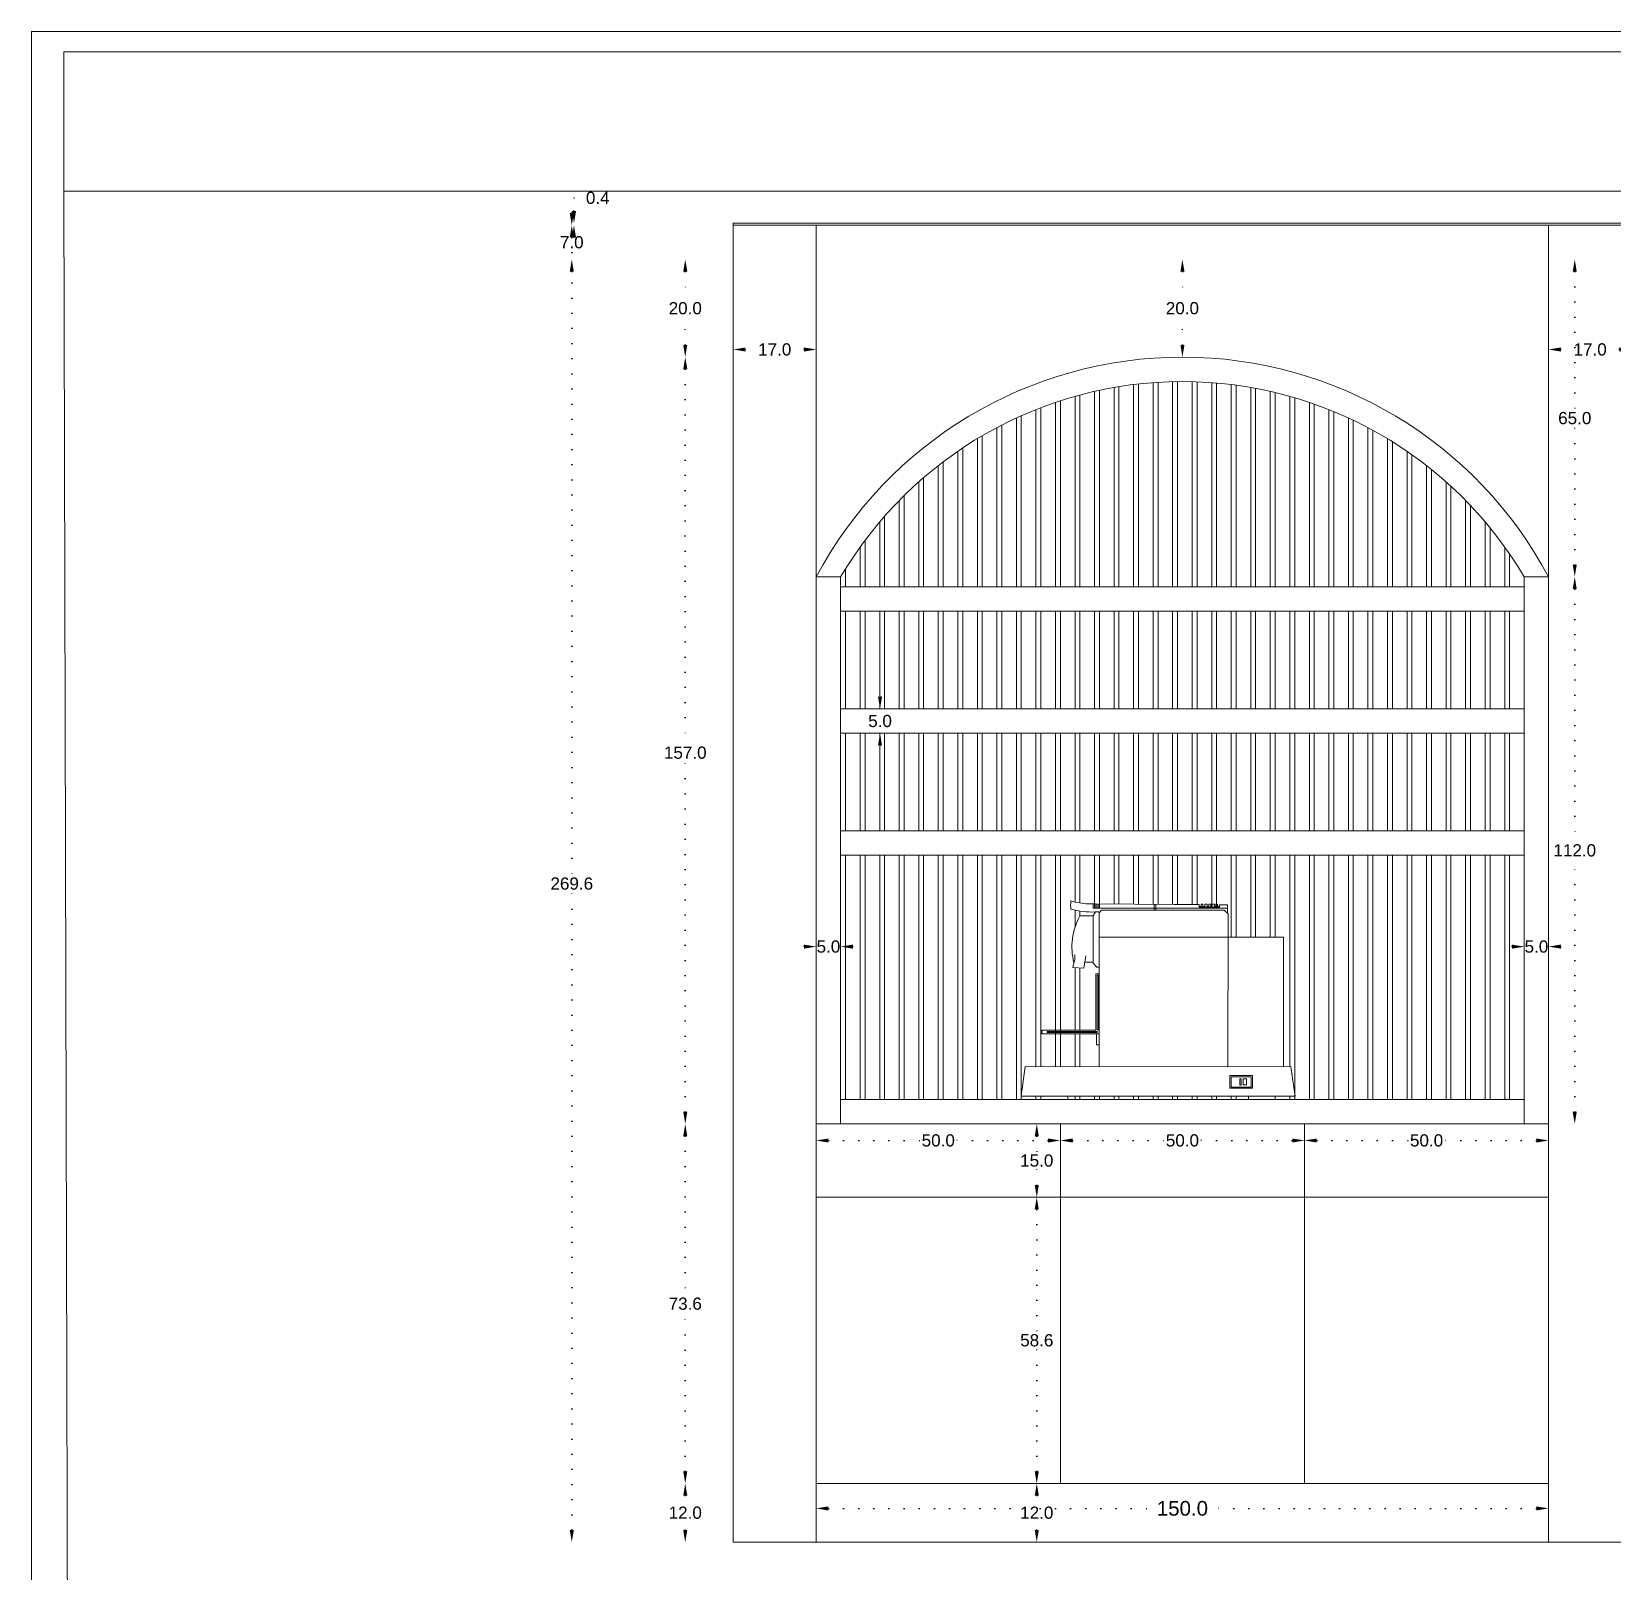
# Model space of a CAD drawing. Header units: inches. Extents: x 104 to 9740, y 936 to 6735.
# Drawn here: x 4602.7 to 4926.4, y 2278.3 to 2593.5 of the extents above; entities that cross this region are included whole.
import ezdxf

# ---------------------------------------------------------------- set-up
doc = ezdxf.new("R2010")
doc.units = ezdxf.units.IN
doc.header["$MEASUREMENT"] = 0
doc.linetypes.add('ACAD_ISO07W100', pattern=[3, 0, -3])
doc.styles.get("Standard").update_dxf_attribs({"font": 'arial.ttf'})
doc.dimstyles.new('Copy of Standard', dxfattribs={"dimtxt": 2.5, "dimasz": 2.5, "dimexe": 0.18, "dimexo": 0.0625, "dimgap": 0.09, "dimtad": 0, "dimtih": 1, "dimtoh": 1, "dimdec": 1, "dimzin": 0, "dimdsep": 46, "dimtxsty": 'Standard', "dimcen": 0.09, "dimse1": 1, "dimse2": 1, "dimadec": 0, "dimazin": 0, "dimtfac": 1, "dimtdec": 1, "dimtix": 1, "dimtofl": 0, "dimtmove": 0, "dimatfit": 3, "dimfxl": 1, "dimtolj": 1, "dimtzin": 0, "dimarcsym": 0})
doc.dimstyles.get("Standard").update_dxf_attribs({"dimtxt": 3, "dimasz": 2.5, "dimexe": 0.18, "dimexo": 0.0625, "dimgap": 0.09, "dimtad": 0, "dimtih": 1, "dimtoh": 1, "dimdec": 1, "dimzin": 0, "dimdsep": 46, "dimtxsty": 'Standard', "dimcen": 0.09, "dimse1": 1, "dimse2": 1, "dimadec": 0, "dimazin": 0, "dimtfac": 1, "dimtdec": 1, "dimtix": 1, "dimtofl": 0, "dimtmove": 0, "dimatfit": 0, "dimfxl": 1, "dimtolj": 1, "dimtzin": 0, "dimarcsym": 0})

# ---------------------------------------------------------------- blocks, each defined once
blk = doc.blocks.new('*D469')
at = {"color": 0, "linetype": 'ACAD_ISO07W100', "lineweight": -2, "transparency": 16777216}
for p, q in [((4748.86, 2528.46), (4751.65, 2528.46)), ((4760.86, 2528.46), (4758.08, 2528.46))]:
    blk.add_line(p, q, dxfattribs=at)
at = {"color": 0, "transparency": 16777216}
for points in [[(4748.86, 2528.87), (4748.86, 2528.04), (4746.36, 2528.46)], [(4760.86, 2528.87), (4760.86, 2528.04), (4763.36, 2528.46)]]:
    blk.add_solid(points, dxfattribs=at)
at = {"layer": 'Defpoints', "color": 0, "transparency": 16777216}
for p in [(4746.36, 2554.3), (4763.36, 2546.9), (4746.36, 2528.46)]:
    blk.add_point(p, dxfattribs=at)
at = {"color": 0, "lineweight": 20, "transparency": 16777216, "insert": (4754.86, 2528.46), "char_height": 2.5, "attachment_point": 5}
blk.add_mtext('\\A1;17.0', dxfattribs=at)
blk = doc.blocks.new('*D470')
at = {"color": 0, "linetype": 'ACAD_ISO07W100', "lineweight": -2, "transparency": 16777216}
for p, q in [((4915.86, 2528.46), (4918.65, 2528.46)), ((4927.86, 2528.46), (4925.08, 2528.46))]:
    blk.add_line(p, q, dxfattribs=at)
at = {"color": 0, "transparency": 16777216}
for points in [[(4915.86, 2528.87), (4915.86, 2528.04), (4913.36, 2528.46)], [(4927.86, 2528.87), (4927.86, 2528.04), (4930.36, 2528.46)]]:
    blk.add_solid(points, dxfattribs=at)
at = {"layer": 'Defpoints', "color": 0, "transparency": 16777216}
for p in [(4913.36, 2546.9), (4930.36, 2546.9), (4913.36, 2528.46)]:
    blk.add_point(p, dxfattribs=at)
at = {"color": 0, "lineweight": 20, "transparency": 16777216, "insert": (4921.86, 2528.46), "char_height": 2.5, "attachment_point": 5}
blk.add_mtext('\\A1;17.0', dxfattribs=at)
blk = doc.blocks.new('*D485')
at = {"color": 0, "linetype": 'ACAD_ISO07W100', "lineweight": -2, "transparency": 16777216}
for p, q in [((4838.36, 2544.4), (4838.36, 2538.27)), ((4838.36, 2529.4), (4838.36, 2535.53))]:
    blk.add_line(p, q, dxfattribs=at)
at = {"color": 0, "transparency": 16777216}
for points in [[(4837.95, 2544.4), (4838.78, 2544.4), (4838.36, 2546.9)], [(4837.95, 2529.4), (4838.78, 2529.4), (4838.36, 2526.9)]]:
    blk.add_solid(points, dxfattribs=at)
at = {"layer": 'Defpoints', "color": 0, "transparency": 16777216}
for p in [(4838.36, 2546.9), (4838.36, 2546.9), (4838.36, 2526.9)]:
    blk.add_point(p, dxfattribs=at)
at = {"color": 0, "lineweight": 20, "transparency": 16777216, "insert": (4838.36, 2536.9), "char_height": 2.5, "attachment_point": 5}
blk.add_mtext('\\A1;20.0', dxfattribs=at)
blk = doc.blocks.new('*D486')
at = {"color": 0, "linetype": 'ACAD_ISO07W100', "lineweight": -2, "transparency": 16777216}
for p, q in [((4918.71, 2544.4), (4918.71, 2515.77)), ((4918.71, 2484.4), (4918.71, 2513.03))]:
    blk.add_line(p, q, dxfattribs=at)
at = {"color": 0, "transparency": 16777216}
for points in [[(4918.29, 2544.4), (4919.12, 2544.4), (4918.71, 2546.9)], [(4918.29, 2484.4), (4919.12, 2484.4), (4918.71, 2481.9)]]:
    blk.add_solid(points, dxfattribs=at)
at = {"layer": 'Defpoints', "color": 0, "transparency": 16777216}
for p in [(4913.36, 2546.9), (4913.36, 2481.9), (4918.71, 2481.9)]:
    blk.add_point(p, dxfattribs=at)
at = {"color": 0, "lineweight": 20, "transparency": 16777216, "insert": (4918.71, 2514.4), "char_height": 2.5, "attachment_point": 5}
blk.add_mtext('\\A1;65.0', dxfattribs=at)
blk = doc.blocks.new('*D487')
at = {"color": 0, "linetype": 'ACAD_ISO07W100', "lineweight": -2, "transparency": 16777216}
for p, q in [((4918.71, 2479.4), (4918.71, 2427.27)), ((4918.71, 2372.4), (4918.71, 2424.53))]:
    blk.add_line(p, q, dxfattribs=at)
at = {"color": 0, "transparency": 16777216}
for points in [[(4918.29, 2479.4), (4919.12, 2479.4), (4918.71, 2481.9)], [(4918.29, 2372.4), (4919.12, 2372.4), (4918.71, 2369.9)]]:
    blk.add_solid(points, dxfattribs=at)
at = {"layer": 'Defpoints', "color": 0, "transparency": 16777216}
for p in [(4913.36, 2481.9), (4913.36, 2369.9), (4918.71, 2369.9)]:
    blk.add_point(p, dxfattribs=at)
at = {"color": 0, "lineweight": 20, "transparency": 16777216, "insert": (4918.71, 2425.9), "char_height": 2.5, "attachment_point": 5}
blk.add_mtext('\\A1;112.0', dxfattribs=at)
blk = doc.blocks.new('*D488')
at = {"color": 0, "linetype": 'ACAD_ISO07W100', "lineweight": -2, "transparency": 16777216}
for p, q in [((4905.86, 2406.21), (4903.36, 2406.21)), ((4915.86, 2406.21), (4918.36, 2406.21))]:
    blk.add_line(p, q, dxfattribs=at)
at = {"color": 0, "transparency": 16777216}
for points in [[(4905.86, 2406.62), (4905.86, 2405.79), (4908.36, 2406.21)], [(4915.86, 2406.62), (4915.86, 2405.79), (4913.36, 2406.21)]]:
    blk.add_solid(points, dxfattribs=at)
at = {"layer": 'Defpoints', "color": 0, "transparency": 16777216}
for p in [(4913.36, 2406.21), (4908.36, 2369.9), (4913.36, 2369.9)]:
    blk.add_point(p, dxfattribs=at)
at = {"color": 0, "lineweight": 20, "transparency": 16777216, "insert": (4910.86, 2406.21), "char_height": 2.5, "attachment_point": 5}
blk.add_mtext('\\A1;5.0', dxfattribs=at)
blk = doc.blocks.new('*D489')
at = {"color": 0, "linetype": 'ACAD_ISO07W100', "lineweight": -2, "transparency": 16777216}
for p, q in [((4760.86, 2406.21), (4758.36, 2406.21)), ((4770.86, 2406.21), (4773.36, 2406.21))]:
    blk.add_line(p, q, dxfattribs=at)
at = {"color": 0, "transparency": 16777216}
for points in [[(4760.86, 2406.62), (4760.86, 2405.79), (4763.36, 2406.21)], [(4770.86, 2406.62), (4770.86, 2405.79), (4768.36, 2406.21)]]:
    blk.add_solid(points, dxfattribs=at)
at = {"layer": 'Defpoints', "color": 0, "transparency": 16777216}
for p in [(4763.36, 2406.21), (4763.36, 2369.9), (4768.36, 2369.9)]:
    blk.add_point(p, dxfattribs=at)
at = {"color": 0, "lineweight": 20, "transparency": 16777216, "insert": (4765.86, 2406.21), "char_height": 2.5, "attachment_point": 5}
blk.add_mtext('\\A1;5.0', dxfattribs=at)
blk = doc.blocks.new('*D490')
at = {"color": 0, "linetype": 'ACAD_ISO07W100', "lineweight": -2, "transparency": 16777216}
for p, q in [((4736.54, 2524.4), (4736.54, 2447.27)), ((4736.54, 2372.4), (4736.54, 2444.53))]:
    blk.add_line(p, q, dxfattribs=at)
at = {"color": 0, "transparency": 16777216}
for points in [[(4736.12, 2524.4), (4736.96, 2524.4), (4736.54, 2526.9)], [(4736.12, 2372.4), (4736.96, 2372.4), (4736.54, 2369.9)]]:
    blk.add_solid(points, dxfattribs=at)
at = {"layer": 'Defpoints', "color": 0, "transparency": 16777216}
for p in [(4838.36, 2526.9), (4736.54, 2369.9), (4838.36, 2369.9)]:
    blk.add_point(p, dxfattribs=at)
at = {"color": 0, "lineweight": 20, "transparency": 16777216, "insert": (4736.54, 2445.9), "char_height": 2.5, "attachment_point": 5}
blk.add_mtext('\\A1;157.0', dxfattribs=at)
blk = doc.blocks.new('*D574')
at = {"color": 0, "linetype": 'ACAD_ISO07W100', "lineweight": -2, "transparency": 16777216}
for p, q in [((4808.53, 2367.4), (4808.53, 2363.77)), ((4808.53, 2357.4), (4808.53, 2361.03))]:
    blk.add_line(p, q, dxfattribs=at)
at = {"color": 0, "transparency": 16777216}
for points in [[(4808.11, 2367.4), (4808.95, 2367.4), (4808.53, 2369.9)], [(4808.11, 2357.4), (4808.95, 2357.4), (4808.53, 2354.9)]]:
    blk.add_solid(points, dxfattribs=at)
at = {"layer": 'Defpoints', "color": 0, "transparency": 16777216}
for p in [(4813.36, 2369.9), (4808.53, 2354.9), (4813.36, 2354.9)]:
    blk.add_point(p, dxfattribs=at)
at = {"color": 0, "lineweight": 20, "transparency": 16777216, "insert": (4808.53, 2362.4), "char_height": 2.5, "attachment_point": 5}
blk.add_mtext('\\A1;15.0', dxfattribs=at)
blk = doc.blocks.new('*D575')
at = {"color": 0, "linetype": 'ACAD_ISO07W100', "lineweight": -2, "transparency": 16777216}
for p, q in [((4808.53, 2352.4), (4808.53, 2326.97)), ((4808.53, 2298.8), (4808.53, 2324.23))]:
    blk.add_line(p, q, dxfattribs=at)
at = {"color": 0, "transparency": 16777216}
for points in [[(4808.11, 2352.4), (4808.95, 2352.4), (4808.53, 2354.9)], [(4808.11, 2298.8), (4808.95, 2298.8), (4808.53, 2296.3)]]:
    blk.add_solid(points, dxfattribs=at)
at = {"layer": 'Defpoints', "color": 0, "transparency": 16777216}
for p in [(4813.36, 2354.9), (4808.53, 2296.3), (4813.36, 2296.3)]:
    blk.add_point(p, dxfattribs=at)
at = {"color": 0, "lineweight": 20, "transparency": 16777216, "insert": (4808.53, 2325.6), "char_height": 2.5, "attachment_point": 5}
blk.add_mtext('\\A1;58.6', dxfattribs=at)
blk = doc.blocks.new('*D576')
at = {"color": 0, "linetype": 'ACAD_ISO07W100', "lineweight": -2, "transparency": 16777216}
for p, q in [((4865.86, 2366.52), (4885.03, 2366.52)), ((4910.86, 2366.52), (4891.7, 2366.52))]:
    blk.add_line(p, q, dxfattribs=at)
at = {"color": 0, "transparency": 16777216}
for points in [[(4865.86, 2366.93), (4865.86, 2366.1), (4863.36, 2366.52)], [(4910.86, 2366.93), (4910.86, 2366.1), (4913.36, 2366.52)]]:
    blk.add_solid(points, dxfattribs=at)
at = {"layer": 'Defpoints', "color": 0, "transparency": 16777216}
for p in [(4863.36, 2369.9), (4913.36, 2366.52), (4913.36, 2284.3)]:
    blk.add_point(p, dxfattribs=at)
at = {"color": 0, "lineweight": 20, "transparency": 16777216, "insert": (4888.36, 2366.52), "char_height": 2.5, "attachment_point": 5}
blk.add_mtext('\\A1;50.0', dxfattribs=at)
blk = doc.blocks.new('*D577')
at = {"color": 0, "linetype": 'ACAD_ISO07W100', "lineweight": -2, "transparency": 16777216}
for p, q in [((4765.86, 2366.52), (4785.03, 2366.52)), ((4810.86, 2366.52), (4791.7, 2366.52))]:
    blk.add_line(p, q, dxfattribs=at)
at = {"color": 0, "transparency": 16777216}
for points in [[(4765.86, 2366.93), (4765.86, 2366.1), (4763.36, 2366.52)], [(4810.86, 2366.93), (4810.86, 2366.1), (4813.36, 2366.52)]]:
    blk.add_solid(points, dxfattribs=at)
at = {"layer": 'Defpoints', "color": 0, "transparency": 16777216}
for p in [(4813.36, 2369.9), (4813.36, 2366.52), (4763.36, 2284.8)]:
    blk.add_point(p, dxfattribs=at)
at = {"color": 0, "lineweight": 20, "transparency": 16777216, "insert": (4788.36, 2366.52), "char_height": 2.5, "attachment_point": 5}
blk.add_mtext('\\A1;50.0', dxfattribs=at)
blk = doc.blocks.new('*D578')
at = {"color": 0, "linetype": 'ACAD_ISO07W100', "lineweight": -2, "transparency": 16777216}
for p, q in [((4815.86, 2366.52), (4835.03, 2366.52)), ((4860.86, 2366.52), (4841.7, 2366.52))]:
    blk.add_line(p, q, dxfattribs=at)
at = {"color": 0, "transparency": 16777216}
for points in [[(4815.86, 2366.93), (4815.86, 2366.1), (4813.36, 2366.52)], [(4860.86, 2366.93), (4860.86, 2366.1), (4863.36, 2366.52)]]:
    blk.add_solid(points, dxfattribs=at)
at = {"layer": 'Defpoints', "color": 0, "transparency": 16777216}
for p in [(4813.36, 2369.9), (4863.36, 2369.9), (4863.36, 2366.52)]:
    blk.add_point(p, dxfattribs=at)
at = {"color": 0, "lineweight": 20, "transparency": 16777216, "insert": (4838.36, 2366.52), "char_height": 2.5, "attachment_point": 5}
blk.add_mtext('\\A1;50.0', dxfattribs=at)
blk = doc.blocks.new('*D579')
at = {"color": 0, "linetype": 'ACAD_ISO07W100', "lineweight": -2, "transparency": 16777216}
for p, q in [((4808.53, 2293.8), (4808.53, 2291.67)), ((4808.53, 2286.8), (4808.53, 2288.93))]:
    blk.add_line(p, q, dxfattribs=at)
at = {"color": 0, "transparency": 16777216}
for points in [[(4808.11, 2293.8), (4808.95, 2293.8), (4808.53, 2296.3)], [(4808.11, 2286.8), (4808.95, 2286.8), (4808.53, 2284.3)]]:
    blk.add_solid(points, dxfattribs=at)
at = {"layer": 'Defpoints', "color": 0, "transparency": 16777216}
for p in [(4763.36, 2296.3), (4763.36, 2284.3), (4808.53, 2284.3)]:
    blk.add_point(p, dxfattribs=at)
at = {"color": 0, "lineweight": 20, "transparency": 16777216, "insert": (4808.53, 2290.3), "char_height": 2.5, "attachment_point": 5}
blk.add_mtext('\\A1;12.0', dxfattribs=at)
blk = doc.blocks.new('*D580')
at = {"color": 0, "linetype": 'ACAD_ISO07W100', "lineweight": -2, "transparency": 16777216}
for p, q in [((4736.54, 2544.4), (4736.54, 2538.27)), ((4736.54, 2529.4), (4736.54, 2535.53))]:
    blk.add_line(p, q, dxfattribs=at)
at = {"color": 0, "transparency": 16777216}
for points in [[(4736.12, 2544.4), (4736.96, 2544.4), (4736.54, 2546.9)], [(4736.12, 2529.4), (4736.96, 2529.4), (4736.54, 2526.9)]]:
    blk.add_solid(points, dxfattribs=at)
at = {"layer": 'Defpoints', "color": 0, "transparency": 16777216}
for p in [(4736.54, 2546.9), (4838.36, 2546.9), (4838.36, 2526.9)]:
    blk.add_point(p, dxfattribs=at)
at = {"color": 0, "lineweight": 20, "transparency": 16777216, "insert": (4736.54, 2536.9), "char_height": 2.5, "attachment_point": 5}
blk.add_mtext('\\A1;20.0', dxfattribs=at)
blk = doc.blocks.new('*D581')
at = {"color": 0, "linetype": 'ACAD_ISO07W100', "lineweight": -2, "transparency": 16777216}
for p, q in [((4736.54, 2367.4), (4736.54, 2334.47)), ((4736.54, 2298.8), (4736.54, 2331.73))]:
    blk.add_line(p, q, dxfattribs=at)
at = {"color": 0, "transparency": 16777216}
for points in [[(4736.12, 2367.4), (4736.96, 2367.4), (4736.54, 2369.9)], [(4736.12, 2298.8), (4736.96, 2298.8), (4736.54, 2296.3)]]:
    blk.add_solid(points, dxfattribs=at)
at = {"layer": 'Defpoints', "color": 0, "transparency": 16777216}
for p in [(4763.36, 2369.9), (4736.54, 2296.3), (4763.36, 2296.3)]:
    blk.add_point(p, dxfattribs=at)
at = {"color": 0, "lineweight": 20, "transparency": 16777216, "insert": (4736.54, 2333.1), "char_height": 2.5, "attachment_point": 5}
blk.add_mtext('\\A1;73.6', dxfattribs=at)
blk = doc.blocks.new('*D582')
at = {"color": 0, "linetype": 'ACAD_ISO07W100', "lineweight": -2, "transparency": 16777216}
for p, q in [((4736.54, 2293.8), (4736.54, 2291.67)), ((4736.54, 2286.8), (4736.54, 2288.93))]:
    blk.add_line(p, q, dxfattribs=at)
at = {"color": 0, "transparency": 16777216}
for points in [[(4736.12, 2293.8), (4736.96, 2293.8), (4736.54, 2296.3)], [(4736.12, 2286.8), (4736.96, 2286.8), (4736.54, 2284.3)]]:
    blk.add_solid(points, dxfattribs=at)
at = {"layer": 'Defpoints', "color": 0, "transparency": 16777216}
for p in [(4763.36, 2296.3), (4736.54, 2284.3), (4763.36, 2284.3)]:
    blk.add_point(p, dxfattribs=at)
at = {"color": 0, "lineweight": 20, "transparency": 16777216, "insert": (4736.54, 2290.3), "char_height": 2.5, "attachment_point": 5}
blk.add_mtext('\\A1;12.0', dxfattribs=at)
blk = doc.blocks.new('*D583')
at = {"color": 0, "linetype": 'ACAD_ISO07W100', "lineweight": -2, "transparency": 16777216}
for p, q in [((4713.3, 2551.4), (4713.3, 2420.47)), ((4713.3, 2286.8), (4713.3, 2417.73))]:
    blk.add_line(p, q, dxfattribs=at)
at = {"color": 0, "transparency": 16777216}
for points in [[(4712.88, 2551.4), (4713.72, 2551.4), (4713.3, 2553.9)], [(4712.88, 2286.8), (4713.72, 2286.8), (4713.3, 2284.3)]]:
    blk.add_solid(points, dxfattribs=at)
at = {"layer": 'Defpoints', "color": 0, "transparency": 16777216}
for p in [(4746.36, 2553.9), (4713.3, 2284.3), (4746.36, 2284.3)]:
    blk.add_point(p, dxfattribs=at)
at = {"color": 0, "lineweight": 20, "transparency": 16777216, "insert": (4713.3, 2419.1), "char_height": 2.5, "attachment_point": 5}
blk.add_mtext('\\A1;269.6', dxfattribs=at)
blk = doc.blocks.new('*D584')
at = {"color": 0, "linetype": 'ACAD_ISO07W100', "lineweight": -2, "transparency": 16777216}
for p, q in [((4713.3, 2556.4), (4713.3, 2558.9)), ((4713.3, 2544.4), (4713.3, 2541.9))]:
    blk.add_line(p, q, dxfattribs=at)
at = {"color": 0, "transparency": 16777216}
for points in [[(4712.88, 2556.4), (4713.72, 2556.4), (4713.3, 2553.9)], [(4712.88, 2544.4), (4713.72, 2544.4), (4713.3, 2546.9)]]:
    blk.add_solid(points, dxfattribs=at)
at = {"layer": 'Defpoints', "color": 0, "transparency": 16777216}
for p in [(4713.3, 2553.9), (4746.36, 2553.9), (4746.36, 2546.9)]:
    blk.add_point(p, dxfattribs=at)
at = {"color": 0, "lineweight": 20, "transparency": 16777216, "insert": (4713.3, 2550.4), "char_height": 2.5, "attachment_point": 5}
blk.add_mtext('\\A1;7.0', dxfattribs=at)
blk = doc.blocks.new('*D585')
at = {"color": 0, "linetype": 'ACAD_ISO07W100', "lineweight": -2, "transparency": 16777216}
for p, q in [((4713.75, 2556.8), (4713.75, 2559.49)), ((4713.75, 2559.49), (4716.25, 2559.49)), ((4713.75, 2551.4), (4713.75, 2548.9))]:
    blk.add_line(p, q, dxfattribs=at)
at = {"color": 0, "transparency": 16777216}
for points in [[(4713.34, 2556.8), (4714.17, 2556.8), (4713.75, 2554.3)], [(4713.34, 2551.4), (4714.17, 2551.4), (4713.75, 2553.9)]]:
    blk.add_solid(points, dxfattribs=at)
at = {"layer": 'Defpoints', "color": 0, "transparency": 16777216}
for p in [(4713.75, 2554.3), (4746.36, 2554.3), (4746.36, 2553.9)]:
    blk.add_point(p, dxfattribs=at)
at = {"color": 0, "lineweight": 20, "transparency": 16777216, "insert": (4718.62, 2559.49), "char_height": 2.5, "attachment_point": 5}
blk.add_mtext('\\A1;0.4', dxfattribs=at)
blk = doc.blocks.new('*D595')
at = {"color": 0, "linetype": 'ACAD_ISO07W100', "lineweight": -2, "transparency": 16777216}
for p, q in [((4776.43, 2457.39), (4776.43, 2459.89)), ((4776.43, 2447.39), (4776.43, 2444.89))]:
    blk.add_line(p, q, dxfattribs=at)
at = {"color": 0, "transparency": 16777216}
for points in [[(4776.01, 2457.39), (4776.84, 2457.39), (4776.43, 2454.89)], [(4776.01, 2447.39), (4776.84, 2447.39), (4776.43, 2449.89)]]:
    blk.add_solid(points, dxfattribs=at)
at = {"layer": 'Defpoints', "color": 0, "transparency": 16777216}
for p in [(4768.36, 2454.89), (4768.36, 2449.89), (4776.43, 2449.89)]:
    blk.add_point(p, dxfattribs=at)
at = {"color": 0, "lineweight": 20, "transparency": 16777216, "insert": (4776.43, 2452.39), "char_height": 2.5, "attachment_point": 5}
blk.add_mtext('\\A1;5.0', dxfattribs=at)
blk = doc.blocks.new('*D860')
at = {"color": 0, "linetype": 'ACAD_ISO07W100', "lineweight": -2, "transparency": 16777216}
for p, q in [((4765.86, 2291.19), (4833.36, 2291.19)), ((4910.86, 2291.19), (4843.37, 2291.19))]:
    blk.add_line(p, q, dxfattribs=at)
at = {"color": 0, "transparency": 16777216}
for points in [[(4765.86, 2291.61), (4765.86, 2290.78), (4763.36, 2291.19)], [(4910.86, 2291.61), (4910.86, 2290.78), (4913.36, 2291.19)]]:
    blk.add_solid(points, dxfattribs=at)
at = {"layer": 'Defpoints', "color": 0, "transparency": 16777216}
for p in [(4763.36, 2296.3), (4913.36, 2296.3), (4913.36, 2291.19)]:
    blk.add_point(p, dxfattribs=at)
at = {"color": 0, "lineweight": 20, "transparency": 16777216, "insert": (4838.36, 2291.19), "char_height": 3, "attachment_point": 5}
blk.add_mtext('\\A1;150.0', dxfattribs=at)

msp = doc.modelspace()

# ---------------------------------------------------------------- linework, layer by layer
at = {"lineweight": 20}
for p, q in [((4746.36, 2554.3), (5289.06, 2554.3)), ((4746.36, 2284.3), (4746.36, 2554.3)), ((5289.06, 2553.9), (4746.36, 2553.9)), ((4763.36, 2553.9), (4763.36, 2284.3)), ((4913.36, 2553.9), (4913.36, 2284.3)), ((4816.36, 2518.85), (4816.36, 2479.89)), ((4817.36, 2519.13), (4817.36, 2479.89)), ((4820.36, 2519.87), (4820.36, 2479.89)), ((4821.36, 2520.09), (4821.36, 2479.89)), ((4824.36, 2520.67), (4824.36, 2479.89)), ((4825.36, 2520.84), (4825.36, 2479.89)), ((4828.36, 2521.27), (4828.36, 2479.89)), ((4829.36, 2521.39), (4829.36, 2479.89)), ((4832.36, 2521.66), (4832.36, 2479.89)), ((4833.36, 2521.73), (4833.36, 2479.89)), ((4836.36, 2521.86), (4836.36, 2479.89)), ((4837.36, 2521.88), (4837.36, 2479.89)), ((4840.36, 2521.86), (4840.36, 2479.89)), ((4841.36, 2521.83), (4841.36, 2479.89)), ((4844.36, 2521.66), (4844.36, 2479.89)), ((4845.36, 2521.58), (4845.36, 2479.89)), ((4848.36, 2521.27), (4848.36, 2479.89)), ((4849.36, 2521.14), (4849.36, 2479.89)), ((4852.36, 2520.67), (4852.36, 2479.89)), ((4853.36, 2520.49), (4853.36, 2479.89)), ((4856.36, 2519.87), (4856.36, 2479.89)), ((4857.36, 2519.63), (4857.36, 2479.89)), ((4860.36, 2518.85), (4860.36, 2479.89)), ((4808.36, 2516.15), (4808.36, 2479.89)), ((4809.36, 2516.53), (4809.36, 2479.89)), ((4812.36, 2517.61), (4812.36, 2479.89)), ((4813.36, 2517.94), (4813.36, 2479.89)), ((4861.36, 2518.56), (4861.36, 2479.89)), ((4864.36, 2517.61), (4864.36, 2479.89)), ((4865.36, 2517.27), (4865.36, 2479.89)), ((4868.36, 2516.15), (4868.36, 2479.89)), ((4869.36, 2515.74), (4869.36, 2479.89)), ((4800.36, 2512.45), (4800.36, 2479.89)), ((4801.36, 2512.97), (4801.36, 2479.89)), ((4804.36, 2514.43), (4804.36, 2479.89)), ((4805.36, 2514.88), (4805.36, 2479.89)), ((4872.36, 2514.43), (4872.36, 2479.89)), ((4873.36, 2513.96), (4873.36, 2479.89)), ((4876.36, 2512.45), (4876.36, 2479.89)), ((4796.36, 2510.19), (4796.36, 2479.89)), ((4797.36, 2510.78), (4797.36, 2479.89)), ((4877.36, 2511.91), (4877.36, 2479.89)), ((4880.36, 2510.19), (4880.36, 2479.89)), ((4881.36, 2509.58), (4881.36, 2479.89)), ((4792.36, 2507.61), (4792.36, 2479.89)), ((4793.36, 2508.29), (4793.36, 2479.89)), ((4884.36, 2507.61), (4884.36, 2479.89)), ((4885.36, 2506.91), (4885.36, 2479.89)), ((4788.36, 2504.68), (4788.36, 2479.89)), ((4789.36, 2505.45), (4789.36, 2479.89)), ((4888.36, 2504.68), (4888.36, 2479.89)), ((4889.36, 2503.89), (4889.36, 2479.89)), ((4784.36, 2501.35), (4784.36, 2479.89)), ((4785.36, 2502.22), (4785.36, 2479.89)), ((4892.36, 2501.35), (4892.36, 2479.89)), ((4893.36, 2500.44), (4893.36, 2479.89)), ((4780.36, 2497.54), (4780.36, 2479.89)), ((4781.36, 2498.54), (4781.36, 2479.89)), ((4896.36, 2497.54), (4896.36, 2479.89)), ((4897.36, 2496.5), (4897.36, 2479.89)), ((4776.36, 2493.15), (4776.36, 2479.89)), ((4777.36, 2494.31), (4777.36, 2479.89)), ((4900.36, 2493.15), (4900.36, 2479.89)), ((4901.36, 2491.94), (4901.36, 2479.89)), ((4772.36, 2488.02), (4772.36, 2479.89)), ((4773.36, 2489.39), (4773.36, 2479.89)), ((4904.36, 2488.02), (4904.36, 2479.89)), ((4905.36, 2486.6), (4905.36, 2479.89)), ((4769.36, 2483.54), (4769.36, 2479.89)), ((4768.36, 2481.9), (4763.36, 2481.9)), ((4768.36, 2481.9), (4768.36, 2369.9)), ((4908.36, 2479.9), (4768.36, 2479.9)), ((4908.36, 2481.9), (4908.36, 2369.9)), ((4908.36, 2481.9), (4913.36, 2481.9)), ((4908.36, 2481.9), (4908.36, 2476.9)), ((4908.36, 2474.9), (4768.36, 2474.9)), ((4769.36, 2474.89), (4769.36, 2454.89)), ((4772.36, 2474.89), (4772.36, 2454.89)), ((4773.36, 2474.89), (4773.36, 2454.89)), ((4776.36, 2474.89), (4776.36, 2454.89)), ((4777.36, 2474.89), (4777.36, 2454.89)), ((4780.36, 2474.89), (4780.36, 2454.89)), ((4781.36, 2474.89), (4781.36, 2454.89)), ((4784.36, 2474.89), (4784.36, 2454.89)), ((4785.36, 2474.89), (4785.36, 2454.89)), ((4788.36, 2474.89), (4788.36, 2454.89)), ((4789.36, 2474.89), (4789.36, 2454.89)), ((4792.36, 2474.89), (4792.36, 2454.89)), ((4793.36, 2474.89), (4793.36, 2454.89)), ((4796.36, 2474.89), (4796.36, 2454.89)), ((4797.36, 2474.89), (4797.36, 2454.89)), ((4800.36, 2474.89), (4800.36, 2454.89)), ((4801.36, 2474.89), (4801.36, 2454.89)), ((4804.36, 2474.89), (4804.36, 2454.89)), ((4805.36, 2474.89), (4805.36, 2454.89)), ((4808.36, 2474.89), (4808.36, 2454.89)), ((4809.36, 2474.89), (4809.36, 2454.89)), ((4812.36, 2474.89), (4812.36, 2454.89)), ((4813.36, 2474.89), (4813.36, 2454.89)), ((4816.36, 2474.89), (4816.36, 2454.89)), ((4817.36, 2474.89), (4817.36, 2454.89)), ((4820.36, 2474.89), (4820.36, 2454.89)), ((4821.36, 2474.89), (4821.36, 2454.89)), ((4824.36, 2474.89), (4824.36, 2454.89)), ((4825.36, 2474.89), (4825.36, 2454.89)), ((4828.36, 2474.89), (4828.36, 2454.89)), ((4829.36, 2474.89), (4829.36, 2454.89)), ((4832.36, 2474.89), (4832.36, 2454.89)), ((4833.36, 2474.89), (4833.36, 2454.89)), ((4836.36, 2474.89), (4836.36, 2454.89)), ((4837.36, 2474.89), (4837.36, 2454.89)), ((4840.36, 2474.89), (4840.36, 2454.89)), ((4841.36, 2474.89), (4841.36, 2454.89)), ((4844.36, 2474.89), (4844.36, 2454.89)), ((4845.36, 2474.89), (4845.36, 2454.89)), ((4848.36, 2474.89), (4848.36, 2454.89)), ((4849.36, 2474.89), (4849.36, 2454.89)), ((4852.36, 2474.89), (4852.36, 2454.89)), ((4853.36, 2474.89), (4853.36, 2454.89)), ((4856.36, 2474.89), (4856.36, 2454.89)), ((4857.36, 2474.89), (4857.36, 2454.89)), ((4860.36, 2474.89), (4860.36, 2454.89)), ((4861.36, 2474.89), (4861.36, 2454.89)), ((4864.36, 2474.89), (4864.36, 2454.89)), ((4865.36, 2474.89), (4865.36, 2454.89)), ((4868.36, 2474.89), (4868.36, 2454.89)), ((4869.36, 2474.89), (4869.36, 2454.89)), ((4872.36, 2474.89), (4872.36, 2454.89)), ((4873.36, 2474.89), (4873.36, 2454.89)), ((4876.36, 2474.89), (4876.36, 2454.89)), ((4877.36, 2474.89), (4877.36, 2454.89)), ((4880.36, 2474.89), (4880.36, 2454.89)), ((4881.36, 2474.89), (4881.36, 2454.89)), ((4884.36, 2474.89), (4884.36, 2454.89)), ((4885.36, 2474.89), (4885.36, 2454.89)), ((4888.36, 2474.89), (4888.36, 2454.89)), ((4889.36, 2474.89), (4889.36, 2454.89)), ((4892.36, 2474.89), (4892.36, 2454.89)), ((4893.36, 2474.89), (4893.36, 2454.89)), ((4896.36, 2474.89), (4896.36, 2454.89)), ((4897.36, 2474.89), (4897.36, 2454.89)), ((4900.36, 2474.89), (4900.36, 2454.89)), ((4901.36, 2474.89), (4901.36, 2454.89)), ((4904.36, 2474.89), (4904.36, 2454.89)), ((4905.36, 2474.89), (4905.36, 2454.89)), ((4908.36, 2454.9), (4768.36, 2454.9)), ((4908.36, 2449.9), (4768.36, 2449.9)), ((4769.36, 2449.89), (4769.36, 2429.89)), ((4772.36, 2449.89), (4772.36, 2429.89)), ((4773.36, 2449.89), (4773.36, 2429.89)), ((4776.36, 2449.89), (4776.36, 2429.89)), ((4777.36, 2449.89), (4777.36, 2429.89)), ((4780.36, 2449.89), (4780.36, 2429.89)), ((4781.36, 2449.89), (4781.36, 2429.89)), ((4784.36, 2449.89), (4784.36, 2429.89)), ((4785.36, 2449.89), (4785.36, 2429.89)), ((4788.36, 2449.89), (4788.36, 2429.89)), ((4789.36, 2449.89), (4789.36, 2429.89)), ((4792.36, 2449.89), (4792.36, 2429.89)), ((4793.36, 2449.89), (4793.36, 2429.89)), ((4796.36, 2449.89), (4796.36, 2429.89)), ((4797.36, 2449.89), (4797.36, 2429.89)), ((4800.36, 2449.89), (4800.36, 2429.89)), ((4801.36, 2449.89), (4801.36, 2429.89)), ((4804.36, 2449.89), (4804.36, 2429.89)), ((4805.36, 2449.89), (4805.36, 2429.89)), ((4808.36, 2449.89), (4808.36, 2429.89)), ((4809.36, 2449.89), (4809.36, 2429.89)), ((4812.36, 2449.89), (4812.36, 2429.89)), ((4813.36, 2449.89), (4813.36, 2429.89)), ((4816.36, 2449.89), (4816.36, 2429.89)), ((4817.36, 2449.89), (4817.36, 2429.89)), ((4820.36, 2449.89), (4820.36, 2429.89)), ((4821.36, 2449.89), (4821.36, 2429.89)), ((4824.36, 2449.89), (4824.36, 2429.89)), ((4825.36, 2449.89), (4825.36, 2429.89)), ((4828.36, 2449.89), (4828.36, 2429.89)), ((4829.36, 2449.89), (4829.36, 2429.89)), ((4832.36, 2449.89), (4832.36, 2429.89)), ((4833.36, 2449.89), (4833.36, 2429.89)), ((4836.36, 2449.9), (4836.36, 2429.9)), ((4837.36, 2449.89), (4837.36, 2429.9)), ((4840.36, 2449.89), (4840.36, 2429.9)), ((4841.36, 2449.89), (4841.36, 2429.9)), ((4844.36, 2449.89), (4844.36, 2429.9)), ((4845.36, 2449.9), (4845.36, 2429.9)), ((4848.36, 2449.89), (4848.36, 2429.9)), ((4849.36, 2449.89), (4849.36, 2429.89)), ((4852.36, 2449.89), (4852.36, 2429.89)), ((4853.36, 2449.89), (4853.36, 2429.89)), ((4856.36, 2449.89), (4856.36, 2429.89)), ((4857.36, 2449.89), (4857.36, 2429.89)), ((4860.36, 2449.89), (4860.36, 2429.89)), ((4861.36, 2449.89), (4861.36, 2429.89)), ((4864.36, 2449.89), (4864.36, 2429.89)), ((4865.36, 2449.89), (4865.36, 2429.89)), ((4868.36, 2449.89), (4868.36, 2429.89)), ((4869.36, 2449.89), (4869.36, 2429.89)), ((4872.36, 2449.89), (4872.36, 2429.89)), ((4873.36, 2449.89), (4873.36, 2429.89)), ((4876.36, 2449.89), (4876.36, 2429.89)), ((4877.36, 2449.89), (4877.36, 2429.89)), ((4880.36, 2449.89), (4880.36, 2429.89)), ((4881.36, 2449.89), (4881.36, 2429.89)), ((4884.36, 2449.89), (4884.36, 2429.89)), ((4885.36, 2449.89), (4885.36, 2429.89)), ((4888.36, 2449.89), (4888.36, 2429.89)), ((4889.36, 2449.89), (4889.36, 2429.89)), ((4892.36, 2449.89), (4892.36, 2429.89)), ((4893.36, 2449.89), (4893.36, 2429.89)), ((4896.36, 2449.89), (4896.36, 2429.89)), ((4897.36, 2449.89), (4897.36, 2429.89)), ((4900.36, 2449.89), (4900.36, 2429.89)), ((4901.36, 2449.89), (4901.36, 2429.89)), ((4904.36, 2449.89), (4904.36, 2429.89)), ((4905.36, 2449.89), (4905.36, 2429.89)), ((4908.36, 2429.9), (4768.36, 2429.9)), ((4908.36, 2424.9), (4768.36, 2424.9)), ((4769.36, 2424.89), (4769.36, 2374.89)), ((4772.36, 2424.89), (4772.36, 2374.89)), ((4773.36, 2424.89), (4773.36, 2374.89)), ((4776.36, 2424.89), (4776.36, 2374.89)), ((4777.36, 2424.89), (4777.36, 2374.89)), ((4780.36, 2424.89), (4780.36, 2374.89)), ((4781.36, 2424.89), (4781.36, 2374.89)), ((4784.36, 2424.89), (4784.36, 2374.89)), ((4785.36, 2424.89), (4785.36, 2374.89)), ((4788.36, 2424.89), (4788.36, 2374.89)), ((4789.36, 2424.89), (4789.36, 2374.89)), ((4792.36, 2424.89), (4792.36, 2374.89)), ((4793.36, 2424.89), (4793.36, 2374.89)), ((4796.36, 2424.89), (4796.36, 2374.89)), ((4797.36, 2424.89), (4797.36, 2374.89)), ((4800.36, 2424.89), (4800.36, 2374.89)), ((4801.36, 2424.89), (4801.36, 2374.89)), ((4804.36, 2424.89), (4804.36, 2374.89)), ((4805.36, 2424.89), (4805.36, 2374.89)), ((4808.36, 2424.89), (4808.36, 2381.65)), ((4809.36, 2424.89), (4809.36, 2381.65)), ((4812.36, 2424.89), (4812.36, 2381.65)), ((4813.36, 2424.89), (4813.36, 2381.65)), ((4816.36, 2424.89), (4816.36, 2415.34)), ((4817.36, 2424.89), (4817.36, 2415.15)), ((4820.36, 2424.89), (4820.36, 2414.11)), ((4821.36, 2424.89), (4821.36, 2414.11)), ((4824.36, 2424.89), (4824.36, 2414.94)), ((4825.36, 2424.89), (4825.36, 2414.93)), ((4828.36, 2424.89), (4828.36, 2414.91)), ((4829.36, 2424.89), (4829.36, 2414.9)), ((4832.36, 2424.89), (4832.36, 2414.87)), ((4833.36, 2424.89), (4833.36, 2414.87)), ((4836.36, 2424.89), (4836.36, 2414.84)), ((4837.36, 2424.89), (4837.36, 2414.84)), ((4840.36, 2424.89), (4840.36, 2414.84)), ((4841.36, 2424.89), (4841.36, 2414.84)), ((4844.36, 2424.89), (4844.36, 2414.11)), ((4845.36, 2424.89), (4845.36, 2414.11)), ((4848.36, 2424.89), (4848.36, 2408.13)), ((4849.36, 2424.89), (4849.36, 2408.13)), ((4852.36, 2424.89), (4852.36, 2408.13)), ((4853.36, 2424.89), (4853.36, 2408.13)), ((4856.36, 2424.89), (4856.36, 2408.13)), ((4857.36, 2424.89), (4857.36, 2408.13)), ((4860.36, 2424.89), (4860.36, 2381.59)), ((4861.36, 2424.89), (4861.36, 2374.89)), ((4864.36, 2424.89), (4864.36, 2374.89)), ((4865.36, 2424.89), (4865.36, 2374.89)), ((4868.36, 2424.89), (4868.36, 2374.89)), ((4869.36, 2424.89), (4869.36, 2374.89)), ((4872.36, 2424.89), (4872.36, 2374.89)), ((4873.36, 2424.89), (4873.36, 2374.89)), ((4876.36, 2424.89), (4876.36, 2374.89)), ((4877.36, 2424.89), (4877.36, 2374.89)), ((4880.36, 2424.89), (4880.36, 2374.89)), ((4881.36, 2424.89), (4881.36, 2374.89)), ((4884.36, 2424.89), (4884.36, 2374.89)), ((4885.36, 2424.89), (4885.36, 2374.89)), ((4888.36, 2424.89), (4888.36, 2374.89)), ((4889.36, 2424.89), (4889.36, 2374.89)), ((4892.36, 2424.89), (4892.36, 2374.89)), ((4893.36, 2424.89), (4893.36, 2374.89)), ((4896.36, 2424.89), (4896.36, 2374.89)), ((4897.36, 2424.89), (4897.36, 2374.89)), ((4900.36, 2424.89), (4900.36, 2374.89)), ((4901.36, 2424.89), (4901.36, 2374.89)), ((4904.36, 2424.89), (4904.36, 2374.89)), ((4905.36, 2424.89), (4905.36, 2374.89)), ((4816.36, 2413.68), (4816.36, 2410.16)), ((4817.36, 2413.49), (4817.36, 2412.48)), ((4820.36, 2413.3), (4820.36, 2412.98)), ((4816.36, 2401.89), (4816.36, 2389.1)), ((4817.36, 2401.85), (4817.36, 2389.1)), ((4816.36, 2388.35), (4816.36, 2381.64)), ((4817.36, 2388.35), (4817.36, 2381.64)), ((4908.36, 2374.9), (4768.36, 2374.9)), ((4808.36, 2375.57), (4808.36, 2374.89)), ((4809.36, 2375.57), (4809.36, 2374.89)), ((4812.36, 2374.9), (4812.36, 2374.89)), ((4813.36, 2374.9), (4813.36, 2374.89)), ((4816.36, 2375.57), (4816.36, 2374.89)), ((4817.36, 2375.57), (4817.36, 2374.89)), ((4820.36, 2375.57), (4820.36, 2374.89)), ((4821.36, 2375.57), (4821.36, 2374.89)), ((4824.36, 2375.57), (4824.36, 2374.89)), ((4825.36, 2375.57), (4825.36, 2374.89)), ((4828.36, 2375.57), (4828.36, 2374.89)), ((4829.36, 2375.57), (4829.36, 2374.89)), ((4832.36, 2375.57), (4832.36, 2374.89)), ((4833.36, 2375.57), (4833.36, 2374.89)), ((4836.36, 2375.57), (4836.36, 2374.89)), ((4837.36, 2375.57), (4837.36, 2374.89)), ((4840.36, 2375.57), (4840.36, 2374.89)), ((4841.36, 2375.57), (4841.36, 2374.89)), ((4844.36, 2375.57), (4844.36, 2374.89)), ((4845.36, 2375.57), (4845.36, 2374.89)), ((4848.36, 2375.57), (4848.36, 2374.89)), ((4849.36, 2375.57), (4849.36, 2374.89)), ((4852.36, 2374.9), (4852.36, 2374.89)), ((4853.36, 2374.9), (4853.36, 2374.89)), ((4856.36, 2374.9), (4856.36, 2374.89)), ((4857.36, 2375.57), (4857.36, 2374.89)), ((4860.36, 2375.57), (4860.36, 2374.89)), ((4913.36, 2369.9), (4763.36, 2369.9)), ((4813.36, 2296.3), (4813.36, 2369.9)), ((4863.36, 2369.9), (4863.36, 2296.3)), ((4913.36, 2354.9), (4763.36, 2354.9)), ((4913.36, 2296.3), (4763.36, 2296.3)), ((5289.06, 2284.3), (4746.36, 2284.3))]:
    msp.add_line(p, q, dxfattribs=at)
at = {"color": 30, "lineweight": 20, "true_color": 0xf26722}
for p, q in [((4820.46, 2414.97), (4820.46, 2414.11)), ((4820.81, 2414.97), (4820.81, 2414.11)), ((4821.1, 2414.96), (4821.08, 2414.11)), ((4832.57, 2413.68), (4832.57, 2414.87)), ((4832.93, 2413.68), (4832.93, 2414.87)), ((4844.48, 2414.44), (4844.15, 2414.44)), ((4818.39, 2403.06), (4820.11, 2403.06)), ((4809.57, 2389.1), (4809.57, 2388.35)), ((4809.57, 2388.35), (4821.33, 2388.35))]:
    msp.add_line(p, q, dxfattribs=at)
at = {"lineweight": 20}
for points in [[(4602.67, 1993.79), (5450.89, 1993.79), (5450.89, 2593.54), (4602.67, 2593.54)], [(4609.28, 2589.42), (4969.8, 2589.42), (4969.8, 2560.86), (4609.28, 2560.86)], [(4610.63, 2019.91), (5442.7, 2019.91), (5441.36, 2560.86), (4609.28, 2560.86)]]:
    msp.add_lwpolyline(points, close=True, dxfattribs=at)
at = {"color": 30, "lineweight": 20, "true_color": 0xf26722}
for points in [[(4821.33, 2413.31), (4820.54, 2413.31, -0.080059), (4815.53, 2413.89, -0.076686), (4815.52, 2415.55, 0.080059), (4820.53, 2414.97), (4836.69, 2414.84), (4841.77, 2414.84), (4841.77, 2414.32), (4845.97, 2414.32), (4845.97, 2414.78), (4847.62, 2414.78), (4847.62, 2413)], [(4820.54, 2413.31), (4820.11, 2412.5), (4817.37, 2412.5, 0.189525), (4816.13, 2402.91)]]:
    msp.add_lwpolyline(points, format="xyb", dxfattribs=at)
for points in [[(4847.62, 2414.11), (4820.08, 2414.11), (4820.08, 2414.95)], [(4821.33, 2401.97), (4820.86, 2401.97), (4820.11, 2402.81), (4820.11, 2412.5)], [(4821.33, 2381.64), (4821.33, 2413.14), (4821.79, 2413.68), (4846.89, 2413.68), (4847.7, 2412.93), (4847.66, 2381.6)], [(4841.77, 2414.44), (4842.2, 2414.44), (4842.2, 2414.87), (4842.57, 2414.87), (4842.57, 2414.44), (4842.94, 2414.44), (4842.94, 2414.87), (4843.45, 2414.87), (4843.45, 2414.44), (4843.76, 2414.44), (4843.76, 2414.87), (4844.15, 2414.87), (4844.15, 2414.44)], [(4845.23, 2414.44), (4845.23, 2414.87), (4845.23, 2414.44), (4844.9, 2414.44), (4844.9, 2414.87), (4844.48, 2414.87), (4844.48, 2414.44)], [(4845.97, 2414.44), (4845.57, 2414.44), (4845.57, 2414.87), (4845.23, 2414.87)], [(4821.33, 2408.13), (4859.06, 2408.13), (4859.03, 2381.59)], [(4816.3, 2404.6), (4816.3, 2403.66), (4815.89, 2401.91), (4818.18, 2401.81), (4818.6, 2404.3)], [(4821.33, 2400.61), (4820.6, 2400.61), (4820.6, 2389.1), (4809.57, 2389.1)], [(4821.33, 2386.11), (4820.76, 2386.11), (4820.76, 2388.35)]]:
    msp.add_lwpolyline(points, dxfattribs=at)
for points in [[(4820.87, 2400.36), (4820.87, 2400.36), (4821.17, 2400.36), (4821.17, 2400.36), (4821.17, 2389.14), (4821.17, 2389.14), (4820.87, 2389.14), (4820.87, 2389.14)], [(4810.69, 2388.82), (4810.69, 2388.82), (4820.92, 2388.82), (4820.92, 2388.82), (4820.92, 2388.61), (4820.92, 2388.61), (4810.69, 2388.61), (4810.69, 2388.61)], [(4805.31, 2375.57), (4861.42, 2375.57), (4860.54, 2381.59), (4806.12, 2381.66)], [(4848.05, 2379.8), (4852.73, 2379.8), (4852.73, 2377.24), (4848.05, 2377.24)], [(4848.31, 2379.55), (4852.45, 2379.55), (4852.45, 2377.43), (4848.31, 2377.43)], [(4850.15, 2379.12), (4850.38, 2379.12), (4850.38, 2377.86), (4850.15, 2377.86)], [(4850.81, 2379.16), (4851.5, 2379.16), (4851.5, 2377.88), (4850.81, 2377.88)], [(4809.36, 2375.57), (4814.86, 2375.57), (4814.86, 2374.89), (4809.36, 2374.89)], [(4857.36, 2375.57), (4851.87, 2375.57), (4851.87, 2374.89), (4857.36, 2374.89)]]:
    msp.add_lwpolyline(points, close=True, dxfattribs=at)
at = {"lineweight": 20}
for centre, radius, start, end in [((4838.36, 2441.9), 85, 28.0725, 151.9275), ((4838.36, 2440.65), 81.25, 30.5102, 149.4898)]:
    msp.add_arc(centre, radius, start, end, dxfattribs=at)

# ---------------------------------------------------------------- dimensions: what is measured, and where the dimension line sits
for base, p1, p2, picture, middle in [((4713.75, 2554.3), (4746.36, 2553.9), (4746.36, 2554.3), '*D585', (4718.62, 2559.49)), ((4736.54, 2369.9), (4838.36, 2526.9), (4838.36, 2369.9), '*D490', (4736.54, 2445.9))]:
    dim = msp.add_linear_dim(base=base, p1=p1, p2=p2, angle=90, dimstyle='Copy of Standard', dxfattribs=at)
    dim.commit()
    dim.dimension.update_dxf_attribs({"geometry": picture, "text_midpoint": middle, "dimtype": 160})
for base, p1, p2, picture, middle in [((4713.3, 2553.9), (4746.36, 2546.9), (4746.36, 2553.9), '*D584', (4713.3, 2550.4)), ((4713.3, 2284.3), (4746.36, 2553.9), (4746.36, 2284.3), '*D583', (4713.3, 2419.1)), ((4736.54, 2546.9), (4838.36, 2526.9), (4838.36, 2546.9), '*D580', (4736.54, 2536.9)), ((4838.36, 2546.9), (4838.36, 2526.9), (4838.36, 2546.9), '*D485', (4838.36, 2536.9)), ((4918.71, 2481.9), (4913.36, 2546.9), (4913.36, 2481.9), '*D486', (4918.71, 2514.4)), ((4918.71, 2369.9), (4913.36, 2481.9), (4913.36, 2369.9), '*D487', (4918.71, 2425.9)), ((4776.43, 2449.89), (4768.36, 2454.89), (4768.36, 2449.89), '*D595', (4776.43, 2452.39)), ((4736.54, 2296.3), (4763.36, 2369.9), (4763.36, 2296.3), '*D581', (4736.54, 2333.1)), ((4808.53, 2354.9), (4813.36, 2369.9), (4813.36, 2354.9), '*D574', (4808.53, 2362.4)), ((4808.53, 2296.3), (4813.36, 2354.9), (4813.36, 2296.3), '*D575', (4808.53, 2325.6)), ((4736.54, 2284.3), (4763.36, 2296.3), (4763.36, 2284.3), '*D582', (4736.54, 2290.3)), ((4808.53, 2284.3), (4763.36, 2296.3), (4763.36, 2284.3), '*D579', (4808.53, 2290.3))]:
    dim = msp.add_linear_dim(base=base, p1=p1, p2=p2, angle=90, dimstyle='Copy of Standard', dxfattribs=at)
    dim.commit()
    dim.dimension.update_dxf_attribs({"geometry": picture, "text_midpoint": middle})
for base, p1, p2, dimstyle, picture, middle in [((4746.36, 2528.46), (4763.36, 2546.9), (4746.36, 2554.3), 'Copy of Standard', '*D469', (4754.86, 2528.46)), ((4913.36, 2528.46), (4930.36, 2546.9), (4913.36, 2546.9), 'Copy of Standard', '*D470', (4921.86, 2528.46)), ((4763.36, 2406.21), (4768.36, 2369.9), (4763.36, 2369.9), 'Copy of Standard', '*D489', (4765.86, 2406.21)), ((4913.36, 2406.21), (4908.36, 2369.9), (4913.36, 2369.9), 'Copy of Standard', '*D488', (4910.86, 2406.21)), ((4813.36, 2366.52), (4763.36, 2284.8), (4813.36, 2369.9), 'Copy of Standard', '*D577', (4788.36, 2366.52)), ((4863.36, 2366.52), (4813.36, 2369.9), (4863.36, 2369.9), 'Copy of Standard', '*D578', (4838.36, 2366.52)), ((4913.36, 2366.52), (4863.36, 2369.9), (4913.36, 2284.3), 'Copy of Standard', '*D576', (4888.36, 2366.52)), ((4913.36, 2291.19), (4763.36, 2296.3), (4913.36, 2296.3), 'Standard', '*D860', (4838.36, 2291.19))]:
    dim = msp.add_linear_dim(base=base, p1=p1, p2=p2, dimstyle=dimstyle, dxfattribs=at)
    dim.commit()
    dim.dimension.update_dxf_attribs({"geometry": picture, "text_midpoint": middle})

doc.saveas('drawing.dxf')
